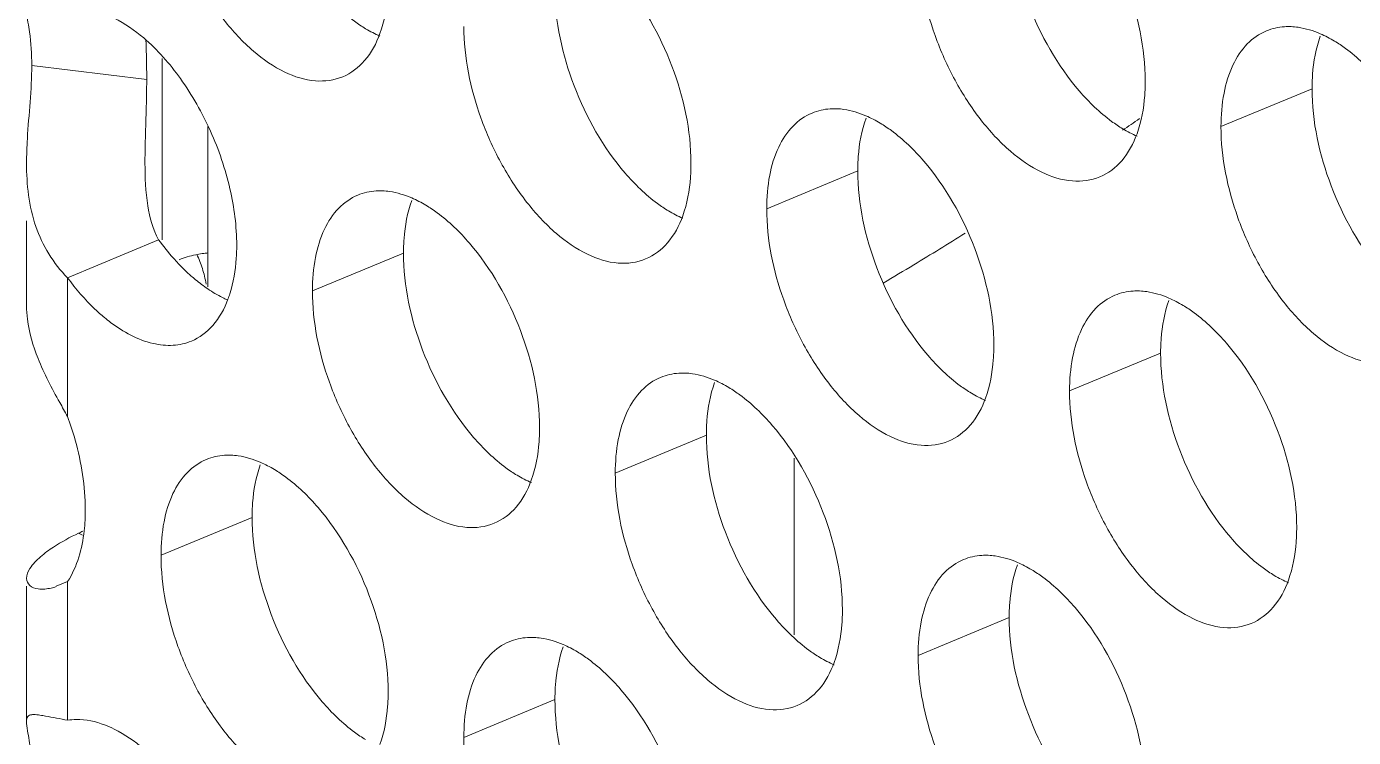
# Model space of a CAD drawing. Header units: millimetres. Extents: x 0 to 2524, y 0 to 1785.
# Drawn here: x 1789.22 to 1798.18, y 850.72 to 855.52 of the extents above; entities that cross this region are included whole.
import ezdxf

# ---------------------------------------------------------------- set-up
doc = ezdxf.new("R2010")
doc.units = ezdxf.units.MM
doc.header["$LTSCALE"] = 0.1
doc.layers.add('标注', color=251, linetype='Continuous', lineweight=9)

msp = doc.modelspace()

# ---------------------------------------------------------------- linework, layer by layer
at = {"layer": '标注'}
for p, q in [((1790.1384, 855.3084), (1790.1384, 854.0838)), ((1790.0329, 855.166), (1789.2563, 855.2621)), ((1797.9046, 855.1043), (1797.2894, 854.8486)), ((1790.4461, 853.766), (1790.4461, 854.8494)), ((1794.8361, 854.5498), (1794.2209, 854.2941)), ((1789.2212, 853.6377), (1789.2212, 854.2117)), ((1790.1136, 854.0838), (1789.4984, 853.8281)), ((1791.7675, 853.9954), (1791.1524, 853.7397)), ((1789.4984, 853.8281), (1789.4984, 852.8918)), ((1796.8817, 853.3195), (1796.2665, 853.0637)), ((1793.8132, 852.765), (1793.198, 852.5093)), ((1794.4059, 852.6098), (1794.4059, 851.4163)), ((1790.7447, 852.2106), (1790.1295, 851.9549)), ((1789.5986, 852.0908), (1789.5727, 852.1037)), ((1789.4984, 851.777), (1789.4205, 851.7454)), ((1789.4984, 851.777), (1789.4984, 850.8407)), ((1789.2212, 850.8346), (1789.2212, 851.7454)), ((1795.8589, 851.5346), (1795.2437, 851.2789)), ((1792.7904, 850.9802), (1792.1752, 850.7245))]:
    msp.add_line(p, q, dxfattribs=at)
for centre, radius, start, end in [((1778.661, 881.1127), 31.8399, 304.34454, 304.59625), ((1779.924, 879.1705), 29.523, 301.194, 301.98361), ((1791.472, 855.0795), 1.6842, 216.24369, 221.66519), ((1791.3609, 854.9824), 1.5367, 221.71232, 223.51512), ((1790.5007, 853.344), 0.6543, 98.11425, 102.08395), ((1790.4936, 853.3923), 0.6055, 94.3287, 98.10278), ((1780.1874, 878.7363), 29.015, 300.71798, 301.1931), ((1791.0543, 854.648), 1.0824, 230.33246, 235.77961), ((1789.8727, 853.9504), 0.758, 339.34278, 342.32676), ((1790.4674, 854.4282), 1.1282, 230.38894, 233.03812), ((1789.1882, 852.9494), 0.929, 294.44883, 296.47049)]:
    msp.add_arc(centre, radius, start, end, dxfattribs=at)
for points, knots in [([(1791.3572, 855.1855), (1791.2996, 855.1615), (1791.1607, 855.1436), (1790.9483, 855.2125), (1790.7382, 855.3588), (1790.5412, 855.5719), (1790.37, 855.837), (1790.1965, 856.226), (1790.1295, 856.5462), (1790.1295, 856.7549)], [0, 0, 0, 0, 0.08419, 0.180629, 0.294901, 0.426206, 0.569756, 0.71848, 1, 1, 1, 1]), ([(1796.3044, 856.4011), (1796.4528, 856.2285), (1796.6783, 855.8285), (1796.778, 855.3788), (1796.778, 855.1562)], [0, 0, 0, 0, 0.505546, 1, 1, 1, 1]), ([(1796.3325, 855.0897), (1796.184, 855.2623), (1795.9586, 855.6623), (1795.8589, 856.112), (1795.8589, 856.3346)], [0, 0, 0, 0, 0.505546, 1, 1, 1, 1]), ([(1796.4714, 854.5095), (1796.4137, 854.4856), (1796.2749, 854.4677), (1796.0625, 854.5366), (1795.8523, 854.6829), (1795.6553, 854.896), (1795.4842, 855.1611), (1795.3107, 855.55), (1795.2437, 855.8702), (1795.2437, 856.0789)], [0, 0, 0, 0, 0.08419, 0.180629, 0.294901, 0.426206, 0.569756, 0.71848, 1, 1, 1, 1]), ([(1791.6638, 855.8321), (1791.6638, 855.7998), (1791.6595, 855.6798), (1791.638, 855.5595), (1791.6081, 855.4769)], [0, 0, 0, 0, 0.269025, 1, 1, 1, 1]), ([(1793.2359, 855.8467), (1793.3843, 855.6741), (1793.6098, 855.2741), (1793.7095, 854.8243), (1793.7095, 854.6017)], [0, 0, 0, 0, 0.505546, 1, 1, 1, 1]), ([(1791.5118, 855.5099), (1791.486, 855.5255), (1791.378, 855.5982), (1791.2834, 855.6898), (1791.2183, 855.7656)], [0, 0, 0, 0, 0.231736, 1, 1, 1, 1]), ([(1793.2639, 854.5352), (1793.1155, 854.7078), (1792.8901, 855.1078), (1792.7904, 855.5576), (1792.7904, 855.7802)], [0, 0, 0, 0, 0.505546, 1, 1, 1, 1]), ([(1789.2563, 855.2621), (1789.2563, 855.3376), (1789.2508, 855.4577), (1789.2257, 855.575), (1789.222, 855.6189)], [0, 0, 0, 0, 0.631705, 1, 1, 1, 1]), ([(1789.7481, 855.6094), (1789.7706, 855.601), (1789.8657, 855.5591), (1789.9519, 855.4989), (1790.0126, 855.4472)], [0, 0, 0, 0, 0.231395, 1, 1, 1, 1]), ([(1790.0126, 855.4472), (1790.1066, 855.3673), (1790.2795, 855.1701), (1790.4756, 854.8228), (1790.6057, 854.441), (1790.6409, 854.1752), (1790.6409, 854.0473)], [0, 0, 0, 0, 0.235194, 0.49405, 0.756072, 1, 1, 1, 1]), ([(1791.6081, 855.4769), (1791.5844, 855.4112), (1791.5223, 855.2921), (1791.4137, 855.2089), (1791.3572, 855.1855)], [0, 0, 0, 0, 0.533077, 1, 1, 1, 1]), ([(1793.4029, 853.9551), (1793.3452, 853.9312), (1793.2064, 853.9132), (1792.994, 853.9821), (1792.7838, 854.1284), (1792.5868, 854.3415), (1792.4157, 854.6066), (1792.2422, 854.9956), (1792.1752, 855.3158), (1792.1752, 855.5245)], [0, 0, 0, 0, 0.08419, 0.180629, 0.294901, 0.426206, 0.569756, 0.71848, 1, 1, 1, 1]), ([(1797.2894, 854.8486), (1797.2894, 854.9242), (1797.3009, 855.0667), (1797.3583, 855.2599), (1797.4555, 855.4102), (1797.548, 855.4753), (1797.596, 855.4952)], [0, 0, 0, 0, 0.300633, 0.564844, 0.793499, 1, 1, 1, 1]), ([(1797.596, 855.4952), (1797.6348, 855.5113), (1797.6916, 855.524), (1797.7483, 855.5245), (1797.7629, 855.5239)], [0, 0, 0, 0, 0.741995, 1, 1, 1, 1]), ([(1797.7629, 855.5239), (1797.7789, 855.5232), (1797.8465, 855.5168), (1797.9123, 855.4966), (1797.9599, 855.4762)], [0, 0, 0, 0, 0.236225, 1, 1, 1, 1]), ([(1797.9046, 855.1043), (1797.9046, 855.1366), (1797.9088, 855.2566), (1797.9304, 855.3768), (1797.9602, 855.4594)], [0, 0, 0, 0, 0.269025, 1, 1, 1, 1]), ([(1790.0329, 855.166), (1790.0329, 855.189), (1790.0324, 855.2775), (1790.0298, 855.366), (1790.0273, 855.4314)], [0, 0, 0, 0, 0.260225, 1, 1, 1, 1]), ([(1798.0565, 855.4264), (1798.0823, 855.4109), (1798.1904, 855.3381), (1798.2849, 855.2465), (1798.3501, 855.1707)], [0, 0, 0, 0, 0.231736, 1, 1, 1, 1]), ([(1789.2213, 854.6014), (1789.2213, 854.6568), (1789.2299, 854.8773), (1789.2563, 855.097), (1789.2563, 855.2621)], [0, 0, 0, 0, 0.251377, 1, 1, 1, 1]), ([(1790.0212, 854.6013), (1790.0212, 854.6504), (1790.025, 854.8387), (1790.0329, 855.0269), (1790.0329, 855.166)], [0, 0, 0, 0, 0.261174, 1, 1, 1, 1]), ([(1796.626, 854.834), (1796.6002, 854.8496), (1796.4921, 854.9223), (1796.3976, 855.0139), (1796.3325, 855.0897)], [0, 0, 0, 0, 0.231736, 1, 1, 1, 1]), ([(1796.778, 855.1562), (1796.778, 855.1238), (1796.7737, 855.0039), (1796.7522, 854.8836), (1796.7223, 854.801)], [0, 0, 0, 0, 0.269025, 1, 1, 1, 1]), ([(1798.3781, 853.8593), (1798.2297, 854.0319), (1798.0042, 854.4319), (1797.9046, 854.8817), (1797.9046, 855.1043)], [0, 0, 0, 0, 0.505546, 1, 1, 1, 1]), ([(1794.2209, 854.2941), (1794.2209, 854.3697), (1794.2323, 854.5123), (1794.2898, 854.7054), (1794.3869, 854.8558), (1794.4795, 854.9208), (1794.5274, 854.9407)], [0, 0, 0, 0, 0.300633, 0.564844, 0.793499, 1, 1, 1, 1]), ([(1794.5274, 854.9407), (1794.5663, 854.9569), (1794.6231, 854.9695), (1794.6798, 854.97), (1794.6944, 854.9694)], [0, 0, 0, 0, 0.741995, 1, 1, 1, 1]), ([(1794.6944, 854.9694), (1794.7104, 854.9688), (1794.778, 854.9624), (1794.8438, 854.9421), (1794.8914, 854.9217)], [0, 0, 0, 0, 0.236225, 1, 1, 1, 1]), ([(1794.8361, 854.5498), (1794.8361, 854.5821), (1794.8403, 854.7021), (1794.8619, 854.8224), (1794.8917, 854.905)], [0, 0, 0, 0, 0.269025, 1, 1, 1, 1]), ([(1794.988, 854.872), (1795.0138, 854.8564), (1795.1219, 854.7837), (1795.2164, 854.6921), (1795.2816, 854.6163)], [0, 0, 0, 0, 0.231736, 1, 1, 1, 1]), ([(1798.5171, 853.2792), (1798.4594, 853.2553), (1798.3205, 853.2373), (1798.1082, 853.3062), (1797.898, 853.4525), (1797.701, 853.6656), (1797.5298, 853.9307), (1797.3563, 854.3197), (1797.2894, 854.6399), (1797.2894, 854.8486)], [0, 0, 0, 0, 0.08419, 0.180629, 0.294901, 0.426206, 0.569756, 0.71848, 1, 1, 1, 1]), ([(1796.7223, 854.801), (1796.6985, 854.7353), (1796.6365, 854.6162), (1796.5279, 854.533), (1796.4714, 854.5095)], [0, 0, 0, 0, 0.533077, 1, 1, 1, 1]), ([(1789.4984, 853.8281), (1789.4032, 853.9249), (1789.2506, 854.1731), (1789.2214, 854.4575), (1789.2213, 854.6014)], [0, 0, 0, 0, 0.485599, 1, 1, 1, 1]), ([(1793.7095, 854.6017), (1793.7095, 854.5694), (1793.7052, 854.4494), (1793.6837, 854.3291), (1793.6538, 854.2466)], [0, 0, 0, 0, 0.269025, 1, 1, 1, 1]), ([(1795.3096, 853.3049), (1795.1612, 853.4774), (1794.9357, 853.8775), (1794.8361, 854.3272), (1794.8361, 854.5498)], [0, 0, 0, 0, 0.505546, 1, 1, 1, 1]), ([(1795.2816, 854.6163), (1795.43, 854.4437), (1795.6554, 854.0437), (1795.7551, 853.594), (1795.7551, 853.3713)], [0, 0, 0, 0, 0.505546, 1, 1, 1, 1]), ([(1793.5575, 854.2796), (1793.5317, 854.2951), (1793.4236, 854.3678), (1793.3291, 854.4595), (1793.2639, 854.5352)], [0, 0, 0, 0, 0.231736, 1, 1, 1, 1]), ([(1791.1524, 853.7397), (1791.1524, 853.8153), (1791.1638, 853.9578), (1791.2213, 854.151), (1791.3184, 854.3014), (1791.411, 854.3664), (1791.4589, 854.3863)], [0, 0, 0, 0, 0.300633, 0.564844, 0.793499, 1, 1, 1, 1]), ([(1791.4589, 854.3863), (1791.4978, 854.4024), (1791.5546, 854.4151), (1791.6113, 854.4156), (1791.6259, 854.415)], [0, 0, 0, 0, 0.741995, 1, 1, 1, 1]), ([(1791.6259, 854.415), (1791.6419, 854.4143), (1791.7095, 854.4079), (1791.7753, 854.3877), (1791.8229, 854.3673)], [0, 0, 0, 0, 0.236225, 1, 1, 1, 1]), ([(1791.7675, 853.9954), (1791.7675, 854.0277), (1791.7718, 854.1477), (1791.7934, 854.2679), (1791.8232, 854.3505)], [0, 0, 0, 0, 0.269025, 1, 1, 1, 1]), ([(1791.9195, 854.3175), (1791.9453, 854.302), (1792.0534, 854.2293), (1792.1479, 854.1376), (1792.2131, 854.0618)], [0, 0, 0, 0, 0.231736, 1, 1, 1, 1]), ([(1795.4486, 852.7247), (1795.3909, 852.7008), (1795.252, 852.6829), (1795.0397, 852.7518), (1794.8295, 852.8981), (1794.6325, 853.1111), (1794.4613, 853.3763), (1794.2878, 853.7652), (1794.2209, 854.0854), (1794.2209, 854.2941)], [0, 0, 0, 0, 0.08419, 0.180629, 0.294901, 0.426206, 0.569756, 0.71848, 1, 1, 1, 1]), ([(1793.6538, 854.2466), (1793.63, 854.1808), (1793.5679, 854.0618), (1793.4594, 853.9785), (1793.4029, 853.9551)], [0, 0, 0, 0, 0.533077, 1, 1, 1, 1]), ([(1790.6409, 854.0473), (1790.6409, 854.0178), (1790.6374, 853.9076), (1790.6195, 853.7973), (1790.5949, 853.7203)], [0, 0, 0, 0, 0.267106, 1, 1, 1, 1]), ([(1792.2131, 854.0618), (1792.3615, 853.8893), (1792.5869, 853.4893), (1792.6866, 853.0395), (1792.6866, 852.8169)], [0, 0, 0, 0, 0.505546, 1, 1, 1, 1]), ([(1790.3633, 853.8148), (1790.3533, 853.823), (1790.3127, 853.8578), (1790.2744, 853.895), (1790.2465, 853.9243)], [0, 0, 0, 0, 0.243044, 1, 1, 1, 1]), ([(1792.2411, 852.7504), (1792.0927, 852.923), (1791.8672, 853.323), (1791.7675, 853.7728), (1791.7675, 853.9954)], [0, 0, 0, 0, 0.505546, 1, 1, 1, 1]), ([(1789.7481, 853.5591), (1789.7257, 853.5776), (1789.6342, 853.6592), (1789.5538, 853.7528), (1789.4984, 853.8281)], [0, 0, 0, 0, 0.237008, 1, 1, 1, 1]), ([(1790.5778, 853.6787), (1790.5667, 853.6836), (1790.5209, 853.7053), (1790.4773, 853.7314), (1790.4455, 853.7529)], [0, 0, 0, 0, 0.24028, 1, 1, 1, 1]), ([(1790.5819, 853.683), (1790.5579, 853.6194), (1790.4959, 853.504), (1790.3897, 853.4236), (1790.3344, 853.4006)], [0, 0, 0, 0, 0.531803, 1, 1, 1, 1]), ([(1792.38, 852.1703), (1792.3224, 852.1464), (1792.1835, 852.1284), (1791.9711, 852.1973), (1791.761, 852.3436), (1791.564, 852.5567), (1791.3928, 852.8218), (1791.2193, 853.2108), (1791.1524, 853.531), (1791.1524, 853.7397)], [0, 0, 0, 0, 0.08419, 0.180629, 0.294901, 0.426206, 0.569756, 0.71848, 1, 1, 1, 1]), ([(1796.2665, 853.0637), (1796.2665, 853.1394), (1796.278, 853.2819), (1796.3355, 853.475), (1796.4326, 853.6254), (1796.5251, 853.6905), (1796.5731, 853.7104)], [0, 0, 0, 0, 0.300633, 0.564844, 0.793499, 1, 1, 1, 1]), ([(1796.5731, 853.7104), (1796.612, 853.7265), (1796.6687, 853.7391), (1796.7255, 853.7396), (1796.7401, 853.739)], [0, 0, 0, 0, 0.741995, 1, 1, 1, 1]), ([(1796.7401, 853.739), (1796.7561, 853.7384), (1796.8237, 853.732), (1796.8895, 853.7118), (1796.9371, 853.6914)], [0, 0, 0, 0, 0.236225, 1, 1, 1, 1]), ([(1796.8817, 853.3195), (1796.8817, 853.3518), (1796.886, 853.4718), (1796.9075, 853.592), (1796.9374, 853.6746)], [0, 0, 0, 0, 0.269025, 1, 1, 1, 1]), ([(1789.2213, 853.6377), (1789.2213, 853.6082), (1789.2291, 853.4867), (1789.265, 853.3686), (1789.2991, 853.2832)], [0, 0, 0, 0, 0.242838, 1, 1, 1, 1]), ([(1797.0337, 853.6416), (1797.0595, 853.6261), (1797.1676, 853.5533), (1797.2621, 853.4617), (1797.3272, 853.3859)], [0, 0, 0, 0, 0.231736, 1, 1, 1, 1]), ([(1790.3344, 853.4006), (1790.2955, 853.3844), (1790.2082, 853.3651), (1790.0127, 853.3858), (1789.8743, 853.4626), (1789.7891, 853.5267)], [0, 0, 0, 0, 0.217094, 0.450255, 1, 1, 1, 1]), ([(1797.3272, 853.3859), (1797.4757, 853.2133), (1797.7011, 852.8133), (1797.8008, 852.3636), (1797.8008, 852.141)], [0, 0, 0, 0, 0.505546, 1, 1, 1, 1]), ([(1795.6032, 853.0492), (1795.5774, 853.0647), (1795.4693, 853.1375), (1795.3748, 853.2291), (1795.3096, 853.3049)], [0, 0, 0, 0, 0.231736, 1, 1, 1, 1]), ([(1795.7551, 853.3713), (1795.7551, 853.339), (1795.7509, 853.219), (1795.7293, 853.0988), (1795.6995, 853.0162)], [0, 0, 0, 0, 0.269025, 1, 1, 1, 1]), ([(1797.3553, 852.0745), (1797.2069, 852.2471), (1796.9814, 852.6471), (1796.8817, 853.0968), (1796.8817, 853.3195)], [0, 0, 0, 0, 0.505546, 1, 1, 1, 1]), ([(1789.2991, 853.2832), (1789.34, 853.1807), (1789.4084, 853.0505), (1789.4807, 852.9232), (1789.4984, 852.8918)], [0, 0, 0, 0, 0.753574, 1, 1, 1, 1]), ([(1793.198, 852.5093), (1793.198, 852.5849), (1793.2095, 852.7275), (1793.267, 852.9206), (1793.3641, 853.071), (1793.4566, 853.136), (1793.5046, 853.1559)], [0, 0, 0, 0, 0.300633, 0.564844, 0.793499, 1, 1, 1, 1]), ([(1793.5046, 853.1559), (1793.5435, 853.172), (1793.6002, 853.1847), (1793.657, 853.1852), (1793.6716, 853.1846)], [0, 0, 0, 0, 0.741995, 1, 1, 1, 1]), ([(1793.6716, 853.1846), (1793.6876, 853.184), (1793.7552, 853.1776), (1793.821, 853.1573), (1793.8686, 853.1369)], [0, 0, 0, 0, 0.236225, 1, 1, 1, 1]), ([(1793.8132, 852.765), (1793.8132, 852.7973), (1793.8175, 852.9173), (1793.839, 853.0376), (1793.8689, 853.1202)], [0, 0, 0, 0, 0.269025, 1, 1, 1, 1]), ([(1793.9652, 853.0871), (1793.991, 853.0716), (1794.099, 852.9989), (1794.1936, 852.9072), (1794.2587, 852.8315)], [0, 0, 0, 0, 0.231736, 1, 1, 1, 1]), ([(1797.4942, 851.4944), (1797.4366, 851.4704), (1797.2977, 851.4525), (1797.0853, 851.5214), (1796.8752, 851.6677), (1796.6782, 851.8808), (1796.507, 852.1459), (1796.3335, 852.5348), (1796.2665, 852.855), (1796.2665, 853.0637)], [0, 0, 0, 0, 0.08419, 0.180629, 0.294901, 0.426206, 0.569756, 0.71848, 1, 1, 1, 1]), ([(1795.6995, 853.0162), (1795.6757, 852.9505), (1795.6136, 852.8314), (1795.5051, 852.7482), (1795.4486, 852.7247)], [0, 0, 0, 0, 0.533077, 1, 1, 1, 1]), ([(1789.4984, 852.8918), (1789.5177, 852.8391), (1789.5833, 852.6354), (1789.6181, 852.4205), (1789.6181, 852.2624)], [0, 0, 0, 0, 0.26181, 1, 1, 1, 1]), ([(1792.6866, 852.8169), (1792.6866, 852.7846), (1792.6824, 852.6646), (1792.6608, 852.5443), (1792.631, 852.4617)], [0, 0, 0, 0, 0.269025, 1, 1, 1, 1]), ([(1794.2868, 851.5201), (1794.1384, 851.6926), (1793.9129, 852.0926), (1793.8132, 852.5424), (1793.8132, 852.765)], [0, 0, 0, 0, 0.505546, 1, 1, 1, 1]), ([(1794.2587, 852.8315), (1794.4071, 852.6589), (1794.6326, 852.2589), (1794.7323, 851.8091), (1794.7323, 851.5865)], [0, 0, 0, 0, 0.505546, 1, 1, 1, 1]), ([(1792.5347, 852.4948), (1792.5088, 852.5103), (1792.4008, 852.583), (1792.3063, 852.6747), (1792.2411, 852.7504)], [0, 0, 0, 0, 0.231736, 1, 1, 1, 1]), ([(1790.1295, 851.9549), (1790.1295, 852.0305), (1790.141, 852.173), (1790.1985, 852.3661), (1790.2956, 852.5165), (1790.3881, 852.5816), (1790.4361, 852.6015)], [0, 0, 0, 0, 0.300633, 0.564844, 0.793499, 1, 1, 1, 1]), ([(1790.4361, 852.6015), (1790.475, 852.6176), (1790.5317, 852.6302), (1790.5885, 852.6307), (1790.6031, 852.6302)], [0, 0, 0, 0, 0.741995, 1, 1, 1, 1]), ([(1790.6031, 852.6302), (1790.6191, 852.6295), (1790.6867, 852.6231), (1790.7525, 852.6029), (1790.8, 852.5825)], [0, 0, 0, 0, 0.236225, 1, 1, 1, 1]), ([(1790.7447, 852.2106), (1790.7447, 852.2429), (1790.749, 852.3629), (1790.7705, 852.4831), (1790.8004, 852.5657)], [0, 0, 0, 0, 0.269025, 1, 1, 1, 1]), ([(1790.8967, 852.5327), (1790.9225, 852.5172), (1791.0305, 852.4444), (1791.1251, 852.3528), (1791.1902, 852.277)], [0, 0, 0, 0, 0.231736, 1, 1, 1, 1]), ([(1794.4257, 850.9399), (1794.3681, 850.916), (1794.2292, 850.898), (1794.0168, 850.9669), (1793.8067, 851.1133), (1793.6097, 851.3263), (1793.4385, 851.5914), (1793.265, 851.9804), (1793.198, 852.3006), (1793.198, 852.5093)], [0, 0, 0, 0, 0.08419, 0.180629, 0.294901, 0.426206, 0.569756, 0.71848, 1, 1, 1, 1]), ([(1792.631, 852.4617), (1792.6072, 852.396), (1792.5451, 852.2769), (1792.4366, 852.1937), (1792.38, 852.1703)], [0, 0, 0, 0, 0.533077, 1, 1, 1, 1]), ([(1789.6181, 852.2624), (1789.6181, 852.2151), (1789.6097, 852.0481), (1789.5643, 851.8779), (1789.4984, 851.777)], [0, 0, 0, 0, 0.282087, 1, 1, 1, 1]), ([(1791.1902, 852.277), (1791.3386, 852.1044), (1791.5641, 851.7044), (1791.6638, 851.2547), (1791.6638, 851.0321)], [0, 0, 0, 0, 0.505546, 1, 1, 1, 1]), ([(1791.2183, 850.9656), (1791.0699, 851.1382), (1790.8444, 851.5382), (1790.7447, 851.9879), (1790.7447, 852.2106)], [0, 0, 0, 0, 0.505546, 1, 1, 1, 1]), ([(1797.8008, 852.141), (1797.8008, 852.1086), (1797.7965, 851.9887), (1797.775, 851.8684), (1797.7451, 851.7858)], [0, 0, 0, 0, 0.269025, 1, 1, 1, 1]), ([(1789.3592, 851.9792), (1789.3738, 851.99), (1789.4417, 852.0369), (1789.5146, 852.0761), (1789.5727, 852.1037)], [0, 0, 0, 0, 0.220086, 1, 1, 1, 1]), ([(1797.6489, 851.8188), (1797.623, 851.8344), (1797.515, 851.9071), (1797.4205, 851.9987), (1797.3553, 852.0745)], [0, 0, 0, 0, 0.231736, 1, 1, 1, 1]), ([(1791.3572, 850.3855), (1791.2996, 850.3615), (1791.1607, 850.3436), (1790.9483, 850.4125), (1790.7382, 850.5588), (1790.5412, 850.7719), (1790.37, 851.037), (1790.1965, 851.426), (1790.1295, 851.7462), (1790.1295, 851.9549)], [0, 0, 0, 0, 0.08419, 0.180629, 0.294901, 0.426206, 0.569756, 0.71848, 1, 1, 1, 1]), ([(1795.5503, 851.9255), (1795.5892, 851.9417), (1795.6459, 851.9543), (1795.7026, 851.9548), (1795.7173, 851.9542)], [0, 0, 0, 0, 0.741995, 1, 1, 1, 1]), ([(1795.7173, 851.9542), (1795.7333, 851.9536), (1795.8008, 851.9472), (1795.8667, 851.927), (1795.9142, 851.9066)], [0, 0, 0, 0, 0.236225, 1, 1, 1, 1]), ([(1789.2213, 851.7983), (1789.2215, 851.8217), (1789.2472, 851.8791), (1789.289, 851.9212), (1789.316, 851.9447)], [0, 0, 0, 0, 0.395219, 1, 1, 1, 1]), ([(1795.2437, 851.2789), (1795.2437, 851.3545), (1795.2552, 851.4971), (1795.3126, 851.6902), (1795.4098, 851.8406), (1795.5023, 851.9056), (1795.5503, 851.9255)], [0, 0, 0, 0, 0.300633, 0.564844, 0.793499, 1, 1, 1, 1]), ([(1795.8589, 851.5346), (1795.8589, 851.567), (1795.8632, 851.6869), (1795.8847, 851.8072), (1795.9146, 851.8898)], [0, 0, 0, 0, 0.269025, 1, 1, 1, 1]), ([(1789.2991, 851.7277), (1789.2789, 851.7305), (1789.2395, 851.7415), (1789.2212, 851.7809), (1789.2213, 851.7983)], [0, 0, 0, 0, 0.539356, 1, 1, 1, 1]), ([(1796.0108, 851.8568), (1796.0367, 851.8412), (1796.1447, 851.7685), (1796.2392, 851.6769), (1796.3044, 851.6011)], [0, 0, 0, 0, 0.231736, 1, 1, 1, 1]), ([(1797.7451, 851.7858), (1797.7214, 851.7201), (1797.6593, 851.601), (1797.5508, 851.5178), (1797.4942, 851.4944)], [0, 0, 0, 0, 0.533077, 1, 1, 1, 1]), ([(1789.4213, 851.7428), (1789.4104, 851.7392), (1789.3708, 851.7281), (1789.3286, 851.7235), (1789.2991, 851.7277)], [0, 0, 0, 0, 0.278012, 1, 1, 1, 1]), ([(1796.3044, 851.6011), (1796.4528, 851.4285), (1796.6783, 851.0285), (1796.778, 850.5788), (1796.778, 850.3562)], [0, 0, 0, 0, 0.505546, 1, 1, 1, 1]), ([(1794.5803, 851.2644), (1794.5545, 851.2799), (1794.4465, 851.3526), (1794.3519, 851.4443), (1794.2868, 851.5201)], [0, 0, 0, 0, 0.231736, 1, 1, 1, 1]), ([(1794.7323, 851.5865), (1794.7323, 851.5542), (1794.728, 851.4342), (1794.7065, 851.314), (1794.6766, 851.2314)], [0, 0, 0, 0, 0.269025, 1, 1, 1, 1]), ([(1796.3325, 850.2897), (1796.184, 850.4623), (1795.9586, 850.8623), (1795.8589, 851.312), (1795.8589, 851.5346)], [0, 0, 0, 0, 0.505546, 1, 1, 1, 1]), ([(1792.1752, 850.7245), (1792.1752, 850.8001), (1792.1867, 850.9427), (1792.2441, 851.1358), (1792.3413, 851.2862), (1792.4338, 851.3512), (1792.4818, 851.3711)], [0, 0, 0, 0, 0.300633, 0.564844, 0.793499, 1, 1, 1, 1]), ([(1792.4818, 851.3711), (1792.5207, 851.3872), (1792.5774, 851.3999), (1792.6341, 851.4004), (1792.6488, 851.3998)], [0, 0, 0, 0, 0.741995, 1, 1, 1, 1]), ([(1792.6488, 851.3998), (1792.6648, 851.3991), (1792.7323, 851.3927), (1792.7982, 851.3725), (1792.8457, 851.3521)], [0, 0, 0, 0, 0.236225, 1, 1, 1, 1]), ([(1792.7904, 850.9802), (1792.7904, 851.0125), (1792.7947, 851.1325), (1792.8162, 851.2528), (1792.846, 851.3353)], [0, 0, 0, 0, 0.269025, 1, 1, 1, 1]), ([(1792.9423, 851.3023), (1792.9682, 851.2868), (1793.0762, 851.2141), (1793.1707, 851.1224), (1793.2359, 851.0467)], [0, 0, 0, 0, 0.231736, 1, 1, 1, 1]), ([(1794.6766, 851.2314), (1794.6529, 851.1657), (1794.5908, 851.0466), (1794.4822, 850.9634), (1794.4257, 850.9399)], [0, 0, 0, 0, 0.533077, 1, 1, 1, 1]), ([(1796.4714, 849.7095), (1796.4137, 849.6856), (1796.2749, 849.6677), (1796.0625, 849.7366), (1795.8523, 849.8829), (1795.6553, 850.096), (1795.4842, 850.3611), (1795.3107, 850.75), (1795.2437, 851.0702), (1795.2437, 851.2789)], [0, 0, 0, 0, 0.08419, 0.180629, 0.294901, 0.426206, 0.569756, 0.71848, 1, 1, 1, 1]), ([(1791.5118, 850.7099), (1791.486, 850.7255), (1791.378, 850.7982), (1791.2834, 850.8898), (1791.2183, 850.9656)], [0, 0, 0, 0, 0.231736, 1, 1, 1, 1]), ([(1791.6638, 851.0321), (1791.6638, 850.9998), (1791.6595, 850.8798), (1791.638, 850.7595), (1791.6081, 850.6769)], [0, 0, 0, 0, 0.269025, 1, 1, 1, 1]), ([(1793.2639, 849.7352), (1793.1155, 849.9078), (1792.8901, 850.3078), (1792.7904, 850.7576), (1792.7904, 850.9802)], [0, 0, 0, 0, 0.505546, 1, 1, 1, 1]), ([(1793.2359, 851.0467), (1793.3843, 850.8741), (1793.6098, 850.4741), (1793.7095, 850.0243), (1793.7095, 849.8017)], [0, 0, 0, 0, 0.505546, 1, 1, 1, 1]), ([(1789.2213, 850.8345), (1789.2213, 850.8453), (1789.2236, 850.869), (1789.2463, 850.8768), (1789.2561, 850.878)], [0, 0, 0, 0, 0.522014, 1, 1, 1, 1]), ([(1789.2561, 850.878), (1789.2598, 850.8784), (1789.2786, 850.8794), (1789.2973, 850.8771), (1789.312, 850.8751)], [0, 0, 0, 0, 0.202313, 1, 1, 1, 1]), ([(1789.312, 850.8751), (1789.3244, 850.8733), (1789.3867, 850.8629), (1789.4486, 850.85), (1789.4984, 850.8407)], [0, 0, 0, 0, 0.19728, 1, 1, 1, 1]), ([(1789.2563, 850.4621), (1789.2563, 850.5376), (1789.2508, 850.6577), (1789.2257, 850.775), (1789.222, 850.8189)], [0, 0, 0, 0, 0.631705, 1, 1, 1, 1]), ([(1789.4984, 850.8407), (1789.518, 850.8438), (1789.6024, 850.8506), (1789.6876, 850.8322), (1789.7481, 850.8094)], [0, 0, 0, 0, 0.23435, 1, 1, 1, 1]), ([(1789.7481, 850.8094), (1789.7706, 850.801), (1789.8657, 850.7591), (1789.9519, 850.6989), (1790.0126, 850.6472)], [0, 0, 0, 0, 0.231395, 1, 1, 1, 1]), ([(1793.4029, 849.1551), (1793.3452, 849.1312), (1793.2064, 849.1132), (1792.994, 849.1821), (1792.7838, 849.3284), (1792.5868, 849.5415), (1792.4157, 849.8066), (1792.2422, 850.1956), (1792.1752, 850.5158), (1792.1752, 850.7245)], [0, 0, 0, 0, 0.08419, 0.180629, 0.294901, 0.426206, 0.569756, 0.71848, 1, 1, 1, 1])]:
    msp.add_open_spline(points, degree=3, knots=knots, dxfattribs=at)
for points in [[(1791.6084, 855.4602), (1791.5752, 855.4744), (1791.5429, 855.4913), (1791.5118, 855.5099)], [(1797.9599, 855.4762), (1797.9932, 855.4619), (1798.0255, 855.4451), (1798.0565, 855.4264)], [(1794.8914, 854.9217), (1794.9247, 854.9075), (1794.957, 854.8906), (1794.988, 854.872)], [(1796.7226, 854.7842), (1796.6893, 854.7985), (1796.6571, 854.8153), (1796.626, 854.834)], [(1790.0406, 854.3137), (1790.025, 854.4085), (1790.0213, 854.5052), (1790.0212, 854.6013)], [(1790.1136, 854.0838), (1790.0753, 854.1545), (1790.0537, 854.2344), (1790.0406, 854.3137)], [(1791.8229, 854.3673), (1791.8562, 854.353), (1791.8884, 854.3362), (1791.9195, 854.3175)], [(1793.6541, 854.2298), (1793.6208, 854.2441), (1793.5886, 854.2609), (1793.5575, 854.2796)], [(1790.3637, 853.9838), (1790.3254, 853.9756), (1790.2877, 853.9641), (1790.2511, 853.9502)], [(1790.4088, 853.8906), (1790.3985, 853.9231), (1790.3861, 853.9549), (1790.3714, 853.9856)], [(1790.4347, 853.7861), (1790.4282, 853.8214), (1790.4196, 853.8564), (1790.4088, 853.8906)], [(1796.9371, 853.6914), (1796.9704, 853.6771), (1797.0026, 853.6603), (1797.0337, 853.6416)], [(1793.8686, 853.1369), (1793.9018, 853.1226), (1793.9341, 853.1058), (1793.9652, 853.0871)], [(1795.6998, 852.9994), (1795.6665, 853.0137), (1795.6342, 853.0305), (1795.6032, 853.0492)], [(1790.8, 852.5825), (1790.8333, 852.5682), (1790.8656, 852.5514), (1790.8967, 852.5327)], [(1792.6313, 852.445), (1792.598, 852.4593), (1792.5657, 852.4761), (1792.5347, 852.4948)], [(1789.316, 851.9447), (1789.3299, 851.9568), (1789.3444, 851.9683), (1789.3592, 851.9792)], [(1795.9142, 851.9066), (1795.9475, 851.8923), (1795.9798, 851.8754), (1796.0108, 851.8568)], [(1797.7455, 851.7691), (1797.7122, 851.7833), (1797.6799, 851.8002), (1797.6489, 851.8188)], [(1792.8457, 851.3521), (1792.879, 851.3378), (1792.9113, 851.321), (1792.9423, 851.3023)], [(1794.677, 851.2146), (1794.6437, 851.2289), (1794.6114, 851.2457), (1794.5803, 851.2644)], [(1789.222, 850.8189), (1789.2216, 850.8241), (1789.2213, 850.8293), (1789.2213, 850.8345)]]:
    msp.add_open_spline(points, degree=3, dxfattribs=at)

doc.saveas('drawing.dxf')
